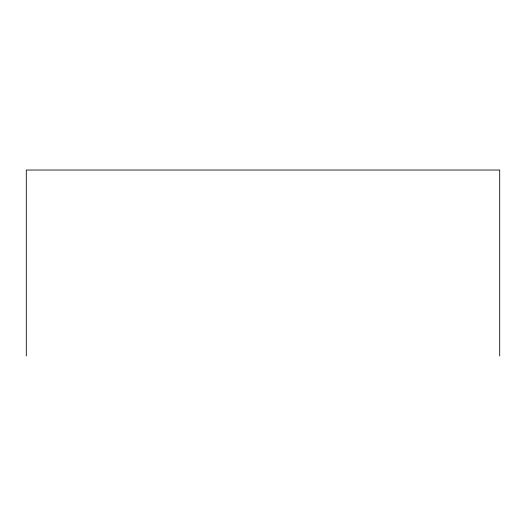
<?xml version="1.0" encoding="UTF-8"?>
<svg xmlns="http://www.w3.org/2000/svg" width="526" height="526" viewBox="0 0 526 526"><rect width="100%" height="100%" fill="white"/><g stroke="black" fill="none" stroke-linecap="round" stroke-linejoin="round"><path stroke-width="0.79" d="M499.7 355.97L499.7 170.03L26.3 170.03L26.3 355.97"/></g></svg>
